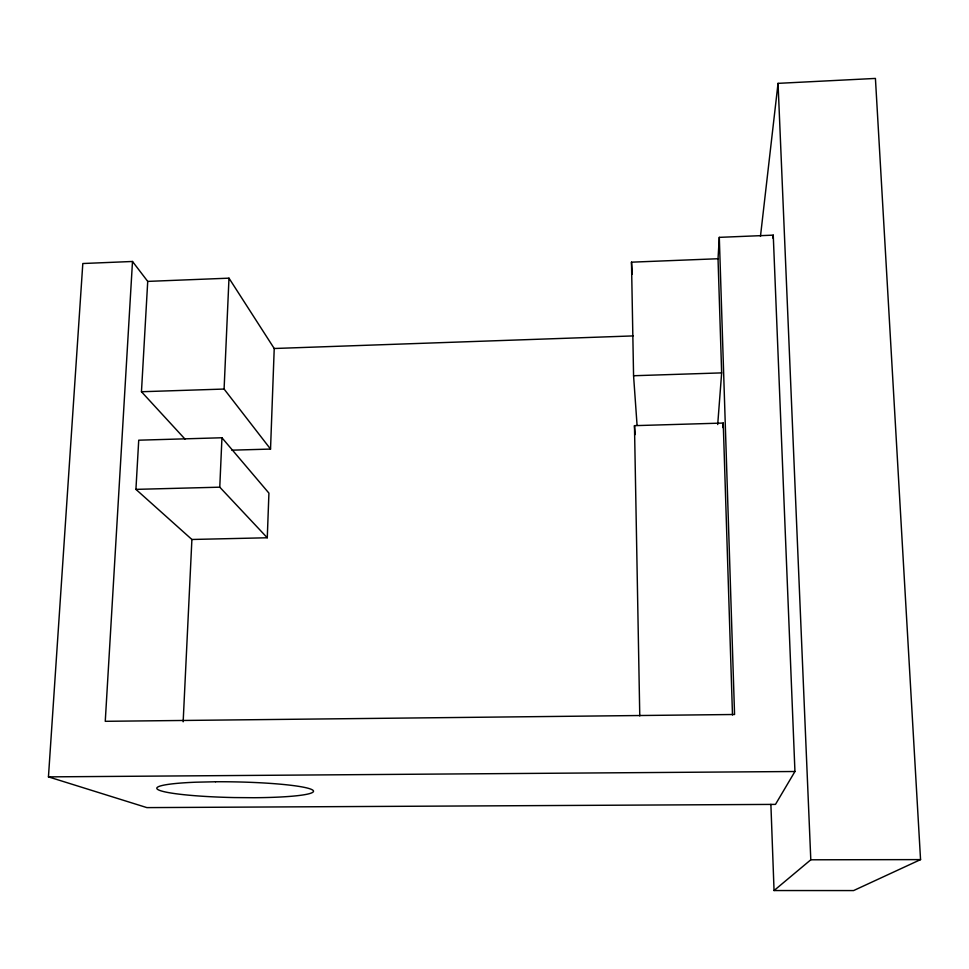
<?xml version="1.0" encoding="UTF-8"?>
<svg xmlns="http://www.w3.org/2000/svg" width="969" height="969" viewBox="0 0 969 969"><rect width="100%" height="100%" fill="white"/><g stroke="black" fill="none" stroke-linecap="round" stroke-linejoin="round"><path stroke-width="1.45" d="M267.274 537.771L268.922 493.124L221.949 437.758L138.724 440.192L135.926 489.369L191.898 539.479L267.274 537.771L219.769 487.177L221.949 437.758M231.845 450.173L270.533 449.071L274.227 348.501L228.987 278.164L147.724 281.398L132.499 261.473L82.813 263.52L48.45 776.872L146.888 807.613L775.479 804.391L794.943 771.506L773.25 235.14L719.301 237.357L718.029 258.735L721.651 372.883L717.702 424.543M270.533 449.071L224.093 389.053L228.987 278.164M183.153 721.796L191.898 539.479M184.994 439.078L141.462 391.742L147.724 281.398M132.499 261.473L105.258 721.311L734.563 714.492L719.301 237.357M722.85 427.559L723.237 423.053L634.477 425.657L639.77 715.934M760.459 236.4L778.046 83.358L875.419 78.428L920.55 859.612L853.592 890.572L774.049 890.547L770.888 804.367M772.862 238.108L773.25 235.14M774.049 890.547L810.799 859.794L920.55 859.612M637.057 425.125L633.569 375.742L631.497 262.175L718.029 258.735M274.227 348.501L633.072 335.916M141.462 391.742L224.093 389.053M633.569 375.742L721.651 372.883M135.926 489.369L219.769 487.177M48.45 776.872L794.943 771.506M634.477 425.657L635.155 434.584M631.497 262.175L632.248 274.191M778.046 83.358L810.799 859.794M723.237 423.053L732.491 714.977M215.554 781.765L195.823 782.201A78.368 7.849 1.1 0 0 159.413 790.304A78.368 7.849 1.1 0 0 234.546 797.572L253.999 797.717A78.368 7.849 1.1 0 0 311.122 789.263A78.368 7.849 1.1 0 0 215.554 781.765"/></g></svg>
